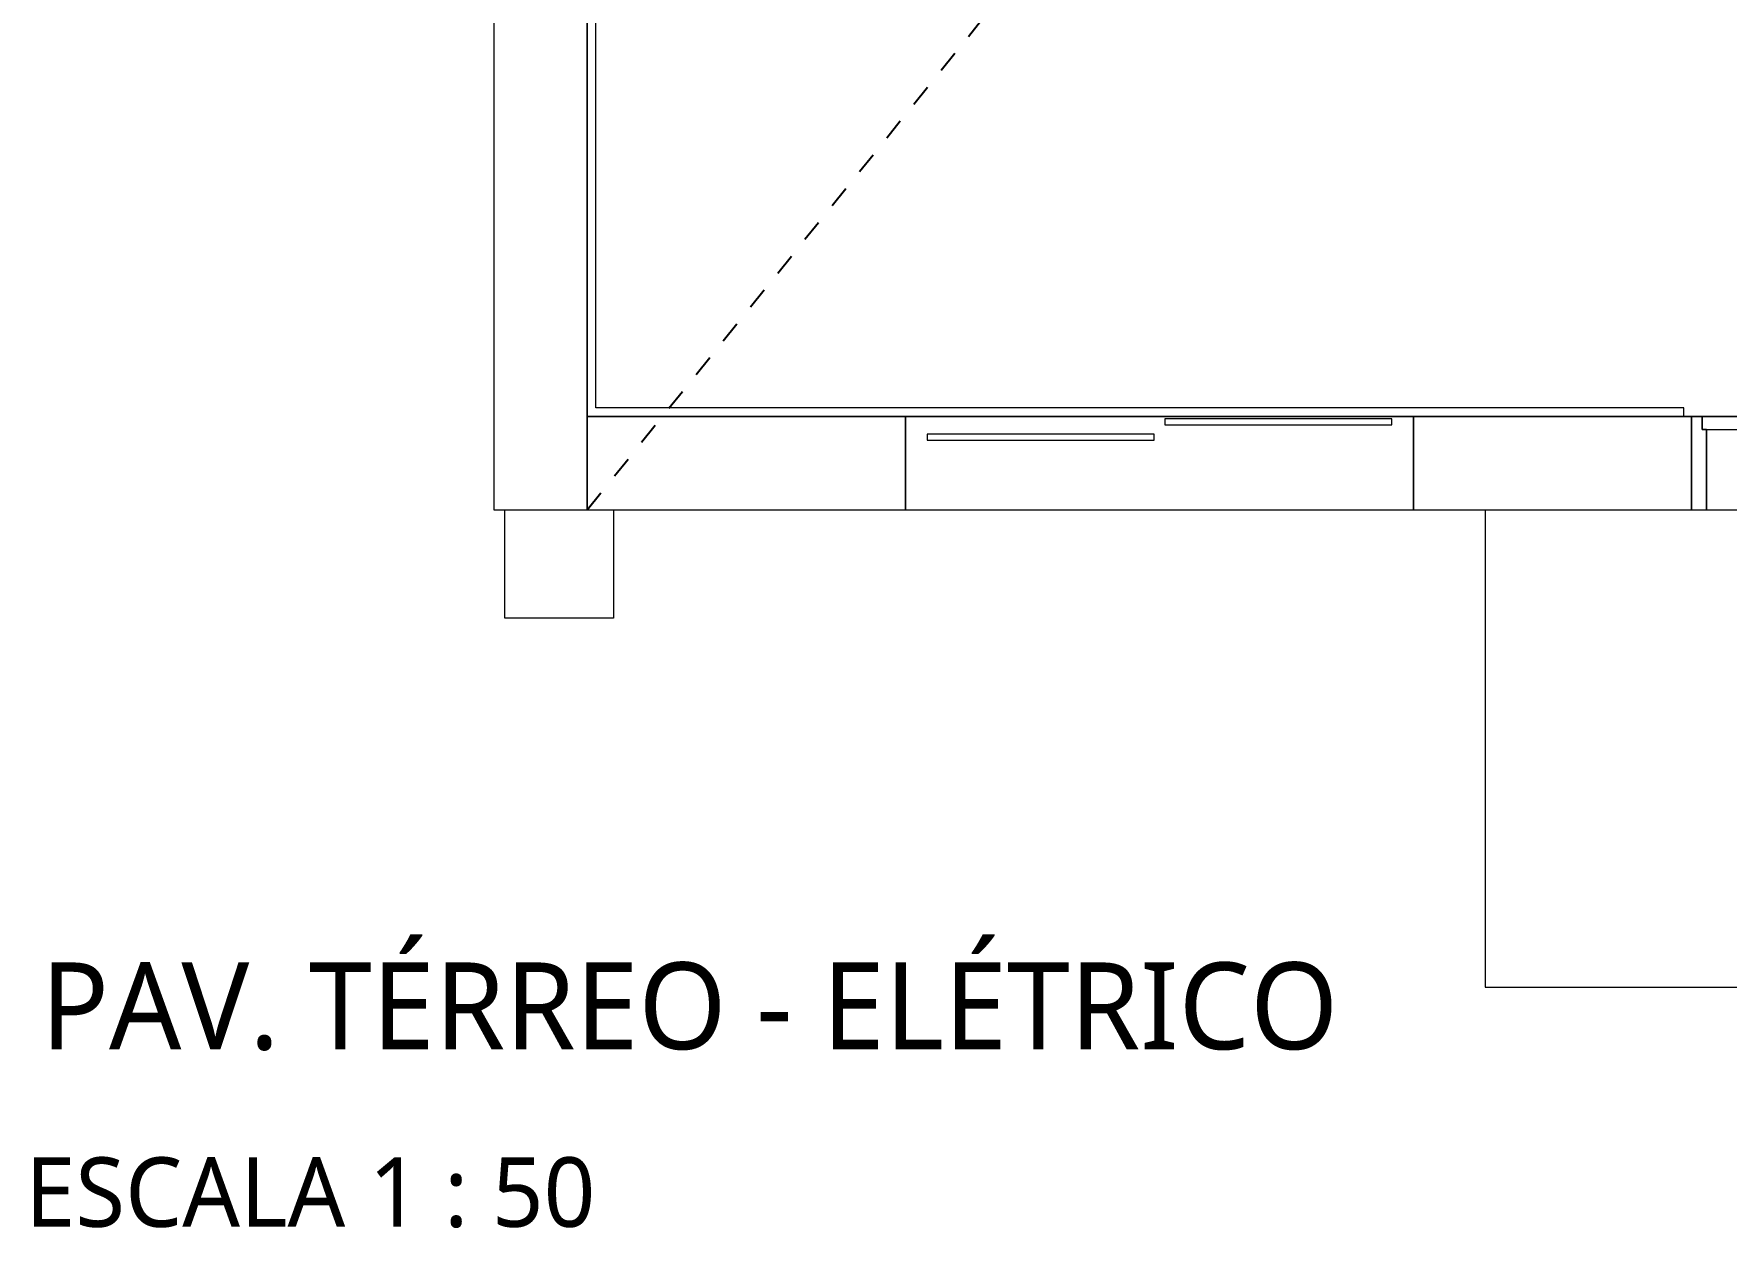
# Model space of a CAD drawing. Header units: millimetres. Extents: x 3.1 to 48, y 1.7 to 17.8.
# Drawn here: x 3.13 to 10.93, y 1.67 to 7.17 of the extents above; entities that cross this region are included whole.
import ezdxf

# ---------------------------------------------------------------- set-up
doc = ezdxf.new("R2010")
doc.units = ezdxf.units.MM
doc.linetypes.add('ACAD_ISO07W100', pattern=[3, 0, -3])
for name, color, linetype, lineweight in [('Caixas de passagem', 134, 'Continuous', 5), ('IFC-Elemento construtivo genérico-Contorno', 253, 'Continuous', 5), ('IFC-Janela-Contorno', 253, 'Continuous', 5), ('IFC-Laje-Contorno', 253, 'Continuous', 5), ('IFC-Parede padrão-Contorno', 253, 'Continuous', 5), ('IFC-Parede-Contorno', 253, 'Continuous', 5), ('IFC-Porta-Contorno', 253, 'Continuous', 5)]:
    doc.layers.add(name, color=color, linetype=linetype, lineweight=lineweight)
doc.layers.add('El- Eletroduto Piso', color=4, linetype='ACAD_ISO07W100')
doc.layers.add('Texto Carimbo', color=1, linetype='Continuous')
doc.styles.add('Trebuchet MS_5', font='trebuc.ttf', dxfattribs={"height": 4})
doc.styles.add('Trebuchet MS_6', font='trebuc.ttf', dxfattribs={"height": 5})

msp = doc.modelspace()

# ---------------------------------------------------------------- linework, layer by layer
at = {"layer": 'Caixas de passagem', "ltscale": 0.01}
msp.add_lwpolyline([(5.3006, 4.977), (5.8006, 4.977), (5.8006, 4.477), (5.3006, 4.477), (5.3006, 4.977)], dxfattribs=at)
at = {"layer": 'El- Eletroduto Piso', "ltscale": 0.01}
msp.add_line((5.6796, 4.977), (12.5478, 13.509), dxfattribs=at)
at = {"layer": 'IFC-Elemento construtivo genérico-Contorno', "lineweight": 5}
for p, q in [((5.6796, 12.239), (5.6796, 5.407)), ((5.7196, 5.447), (5.7196, 12.199)), ((5.6796, 5.407), (7.1456, 5.407)), ((10.7306, 5.447), (5.7196, 5.447)), ((7.1456, 5.407), (9.4856, 5.407)), ((9.4856, 5.407), (10.7306, 5.407)), ((10.7306, 5.407), (10.7306, 5.447))]:
    msp.add_line(p, q, dxfattribs=at)
at = {"layer": 'IFC-Janela-Contorno', "lineweight": 5}
for p, q in [((8.9484, 5.396), (8.3406, 5.396)), ((8.3406, 5.396), (8.3406, 5.3843)), ((8.3406, 5.3843), (8.3406, 5.368)), ((9.3856, 5.396), (8.9484, 5.396)), ((9.3856, 5.3797), (9.3856, 5.396)), ((9.3856, 5.368), (9.3856, 5.3797)), ((7.8534, 5.326), (7.2456, 5.326)), ((7.2456, 5.326), (7.2456, 5.3143)), ((7.2456, 5.3143), (7.2456, 5.298)), ((8.2906, 5.326), (7.8534, 5.326)), ((8.2906, 5.3097), (8.2906, 5.326)), ((8.2906, 5.298), (8.2906, 5.3097)), ((8.3406, 5.368), (8.7778, 5.368)), ((8.7778, 5.368), (9.3856, 5.368)), ((7.2456, 5.298), (7.6828, 5.298)), ((7.6828, 5.298), (8.2906, 5.298))]:
    msp.add_line(p, q, dxfattribs=at)
at = {"layer": 'IFC-Laje-Contorno', "lineweight": 5}
for p, q in [((10.7306, 5.407), (10.8356, 5.407)), ((10.8356, 5.407), (11.9809, 5.407)), ((10.8356, 5.347), (10.8356, 5.331)), ((10.8356, 5.331), (10.8356, 4.977)), ((9.8156, 4.977), (9.8156, 2.777)), ((10.8356, 4.977), (11.3775, 4.977)), ((9.8156, 2.777), (13.4156, 2.777))]:
    msp.add_line(p, q, dxfattribs=at)
at = {"layer": 'IFC-Parede padrão-Contorno', "lineweight": 5}
for p, q in [((5.6796, 5.407), (5.6796, 5.2504)), ((6.6274, 5.407), (5.6796, 5.407)), ((7.1456, 5.407), (6.6274, 5.407)), ((7.1456, 5.1605), (7.1456, 5.407)), ((7.1456, 5.407), (7.1456, 5.396)), ((7.2456, 5.407), (7.1456, 5.407)), ((7.1456, 5.396), (7.1456, 5.368)), ((8.2906, 5.407), (7.2456, 5.407)), ((8.3406, 5.407), (8.2906, 5.407)), ((9.3856, 5.407), (8.3406, 5.407)), ((9.4856, 5.407), (9.3856, 5.407)), ((9.4856, 5.407), (9.4856, 5.2234)), ((9.8599, 5.407), (9.4856, 5.407)), ((9.4856, 4.977), (9.4856, 5.407)), ((10.7306, 5.407), (9.8599, 5.407)), ((10.7656, 5.407), (10.7306, 5.407)), ((10.7656, 5.1538), (10.7656, 5.407)), ((7.1456, 5.368), (7.1456, 5.326)), ((7.1456, 5.326), (7.1456, 5.298)), ((5.6796, 5.2504), (5.6796, 4.977)), ((7.1456, 5.298), (7.1456, 4.977)), ((9.4856, 5.2234), (9.4856, 5.2173)), ((7.1456, 5.1071), (7.1456, 5.1605)), ((9.4856, 5.2173), (9.4856, 4.977)), ((10.7656, 5.0566), (10.7656, 5.1538)), ((7.1456, 4.977), (7.1456, 5.1071)), ((10.7656, 4.977), (10.7656, 5.0566)), ((10.8356, 4.977), (10.8356, 4.9947)), ((5.6796, 4.977), (6.6274, 4.977)), ((6.6274, 4.977), (7.1456, 4.977)), ((7.1456, 4.977), (8.6526, 4.977)), ((8.6526, 4.977), (9.4856, 4.977)), ((9.4856, 4.977), (9.9224, 4.977)), ((9.9224, 4.977), (10.7656, 4.977)), ((10.7656, 4.977), (10.8356, 4.977))]:
    msp.add_line(p, q, dxfattribs=at)
at = {"layer": 'IFC-Parede-Contorno', "lineweight": 5}
for p, q in [((5.6796, 5.407), (5.6796, 9.8492)), ((5.2496, 7.9434), (5.2496, 4.977)), ((5.6796, 5.1819), (5.6796, 5.407)), ((5.6796, 5.0253), (5.6796, 5.1819)), ((5.6796, 4.977), (5.6796, 5.0253)), ((5.2496, 4.977), (5.4216, 4.977)), ((5.4216, 4.977), (5.6796, 4.977))]:
    msp.add_line(p, q, dxfattribs=at)
at = {"layer": 'IFC-Porta-Contorno', "lineweight": 5}
for p, q in [((10.8068, 5.407), (10.7656, 5.407)), ((10.7656, 5.407), (10.7656, 5.347)), ((10.8156, 5.407), (10.8068, 5.407)), ((10.8156, 5.3964), (10.8156, 5.407)), ((10.8156, 5.407), (10.8156, 5.3573)), ((10.8356, 5.407), (10.8156, 5.407)), ((10.8156, 5.347), (10.8156, 5.3964)), ((11.0911, 5.407), (10.8356, 5.407)), ((10.7656, 5.347), (10.7656, 5.0566)), ((10.8156, 5.3573), (10.8156, 5.347)), ((10.8321, 5.347), (10.8156, 5.347)), ((10.8156, 5.347), (10.8356, 5.347)), ((10.8356, 5.347), (10.8321, 5.347)), ((10.8356, 5.2835), (10.8356, 5.347)), ((10.8356, 5.347), (12.14, 5.347)), ((10.8356, 4.977), (10.8356, 5.2835)), ((10.7656, 5.0566), (10.7656, 4.977)), ((10.7656, 4.977), (10.8236, 4.977)), ((10.8236, 4.977), (10.8356, 4.977))]:
    msp.add_line(p, q, dxfattribs=at)

# ---------------------------------------------------------------- texts
at = {"layer": 'Texto Carimbo', "attachment_point": 1}
for s, insert, char_height, width, style in [('PAV. TÉRREO - ELÉTRICO', (3.1622, 2.8911), 0.4, 8.80128, 'Trebuchet MS_6'), (' ESCALA 1 : 50', (2.982, 1.9929), 0.32, 3.070423, 'Trebuchet MS_5')]:
    msp.add_mtext(s, dxfattribs=dict(at, insert=insert, char_height=char_height, width=width, style=style))

doc.saveas('drawing.dxf')
